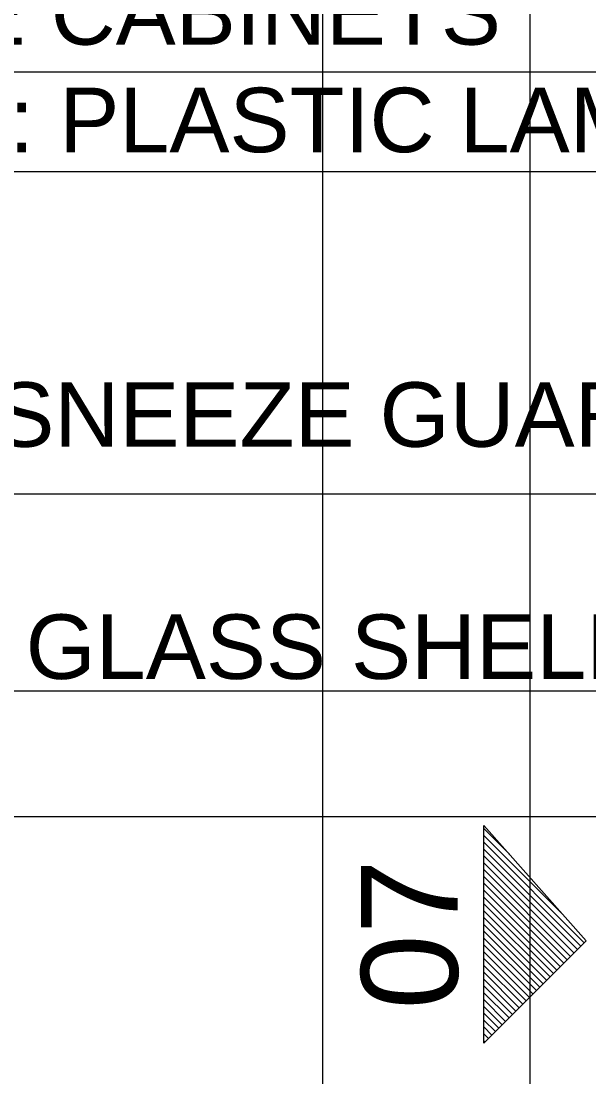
# Model space of a CAD drawing. Extents: x -566 to 72611, y -487 to 32334.
# Drawn here: x 206.33 to 228.35, y 220.04 to 260.96 of the extents above; entities that cross this region are included whole.
import ezdxf

# ---------------------------------------------------------------- set-up
doc = ezdxf.new("R2010")
doc.units = 0
doc.header["$LTSCALE"] = 0.5
doc.header["$MEASUREMENT"] = 0
doc.layers.add('Annotations', color=40, linetype='CONTINUOUS', lineweight=5)
doc.layers.add('ceilling', color=141, linetype='CONTINUOUS', lineweight=18)
doc.layers.add('floor', color=7, linetype='CONTINUOUS', lineweight=5, true_color=0xcfcfcf)
doc.styles.get("Standard").update_dxf_attribs({"font": 'arial.ttf'})

msp = doc.modelspace()

# ---------------------------------------------------------------- hatches: boundary and pattern name
at = {"layer": 'Annotations'}
h = msp.add_hatch(dxfattribs=at)
h.set_pattern_fill('ANSI31', color=256, scale=1.5, angle=90)
h.set_pattern_definition([(135, (531.4448, -66.361), (-0.13258252, -0.13258252), [])])
h.paths.add_polyline_path([(224.28003, 221.35324), (224.28003, 229.79138), (228.2491, 225.32231)])
at = {"layer": 'floor'}
h = msp.add_hatch(dxfattribs=at)
h.set_pattern_fill('ANSI37', color=256, scale=100, angle=45)
h.set_pattern_definition([(90, (243.028, 267.632), (-12.5, 9e-16), []), (180, (243.028, 267.632), (-9e-16, -12.5), [])])
h.paths.add_polyline_path([(253.46925, 349.5), (154.11744, 349.5), (154.11744, 348.5), (101.14781, 348.5), (101.14781, 349.5), (0, 349.5), (0, 344.5), (36, 344.5, -0.33835703), (0, 308.66941), (0, 308.5), (0, 173.75), (253.46925, 173.75)])
h.paths.add_polyline_path([(36, 344.5), (0, 344.5), (0, 308.66941, 0.33835703)], flags=17)
h.paths.add_polyline_path([(253.46925, 173.75), (0, 173.75), (0, 173.74997), (0, 169.75), (253.46925, 169.75)])
h.paths.add_polyline_path([(253.46925, 169.75), (0, 169.75), (0, 149.21137), (36, 149.21137, -0.33835703), (0, 113.38078), (0, 113.21137), (0, 29.94998), (0, -5), (253.46925, -5)])
h.paths.add_polyline_path([(36, 149.21137), (0, 149.21137), (0, 113.38078, 0.33835703)], flags=17)
h.paths.add_polyline_path([(575.25, 169.75), (510, 169.75), (474.75, 169.75), (327.5, 169.75), (285.46925, 169.75), (285.46925, 165.75), (253.46925, 165.75), (253.46925, -5), (263.99725, -5), (263.99725, 95.99051), (287, 95.99051), (287, 97.5), (292, 97.5), (292, -5), (341.25, -5), (341.25, 13.02988), (341.25012, 15.02988), (346.24839, 15.02988, 0.36108524), (374.08728, 41.24999), (346.25012, 41.24999), (346.25012, 42.99999), (341.25, 42.99999), (341.25, 44.99999), (341.25, 97.5), (357.75, 97.5), (405.75, 97.5), (575.25, 97.5)])

# ---------------------------------------------------------------- linework, layer by layer
at = {"layer": 'Annotations'}
msp.add_lwpolyline([(224.28003, 221.35324), (224.28003, 229.79138), (228.2491, 225.32231), (224.28003, 221.35324)], dxfattribs=at)
at = {"layer": 'ceilling'}
for p, q in [((226.06343, 349.5), (226.06343, 173.75)), ((0, 259), (533.5, 259)), ((0, 235), (533.5, 235))]:
    msp.add_line(p, q, dxfattribs=at)

# ---------------------------------------------------------------- texts
at = {"layer": 'Annotations', "char_height": 2.5, "attachment_point": 1}
for s, insert in [('{\\f@Arial Unicode MS|b0|i0|c0|p34;RECLAIMED WOOD VENEER @ BASE CABINETS\\PALT BID: PLASTIC LAMINATE (PL-3)}', (192.67638, 266.71588, 34)), ('GLASS SNEEZE GUARD', (192.67638, 246.96431, 34)), ('GLASS SHELF', (206.50987, 237.96756, 34))]:
    msp.add_mtext_dynamic_manual_height_columns(s, width=49.0944694, gutter_width=12.5, heights=[0], dxfattribs=dict(at, insert=insert))
at = {"layer": 'Annotations', "insert": (219.51768, 222.65358, 51), "char_height": 3.75, "attachment_point": 1, "rotation": 90}
msp.add_mtext_dynamic_manual_height_columns('07', width=49.0944694, gutter_width=12.5, heights=[0], dxfattribs=at)

doc.saveas('drawing.dxf')
